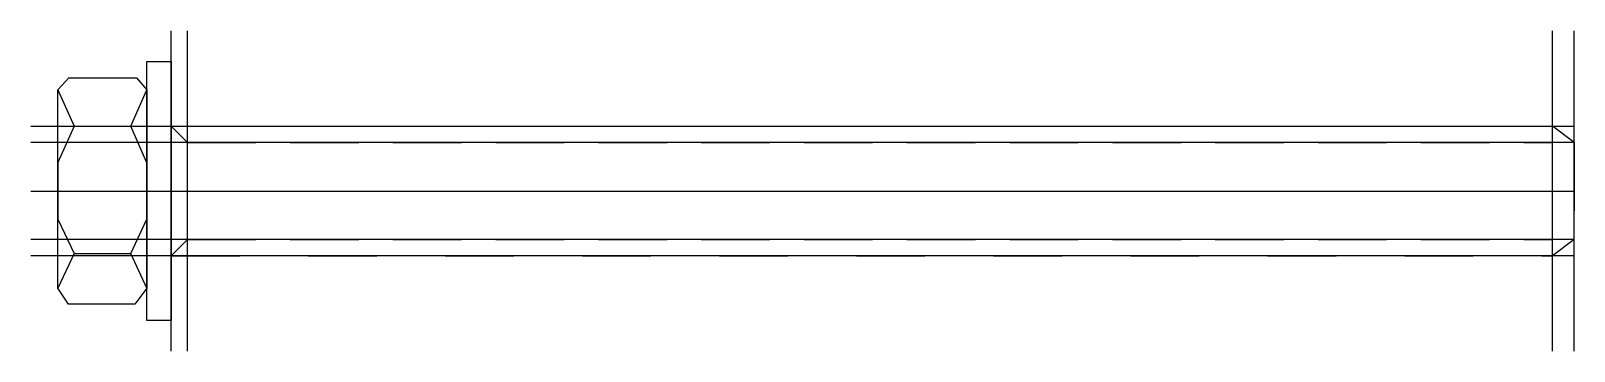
# Model space of a CAD drawing. Extents: x -13 to 130, y -15 to 15.
import ezdxf

# ---------------------------------------------------------------- set-up
doc = ezdxf.new("R2010")
doc.units = 0
doc.linetypes.add('DASHED', pattern=[12.7, 6.35, -6.35])
doc.linetypes.add('HIDDEN', pattern=[9.525, 6.35, -3.175])
doc.layers.get('0').update_dxf_attribs({"linetype": 'CONTINUOUS'})

msp = doc.modelspace()

# ---------------------------------------------------------------- linework, layer by layer
at = {"linetype": 'CONTINUOUS'}
for p, q in [((0, -14.86), (0, 14.86)), ((0, -14.86), (0, 14.86)), ((1.5, -14.86), (1.5, 14.86)), ((128, -14.86), (128, 14.86)), ((130, -14.86), (130, 14.86)), ((-2.25, 0), (-2.25, 12)), ((-2.25, 12), (0, 12)), ((0, 12), (0, -12)), ((-10.5, 9.38), (-9.47, 10.5)), ((-9.47, 10.5), (-3.22, 10.5)), ((-3.22, 10.5), (-2.25, 9.38)), ((-10.5, 9.38), (-9, 6)), ((-10.5, -9), (-10.5, 9.38)), ((-3.75, 6), (-2.25, 9.38)), ((-2.25, 9.38), (-2.25, 0)), ((-13, 6), (130, 6)), ((-9, 6), (-10.5, 2.63)), ((-9, 6), (-3.75, 6)), ((-2.25, 2.62), (-3.75, 6)), ((130, 4.5), (-13, 4.5)), ((-10.5, 2.63), (-10.5, -2.62)), ((-2.25, -2.62), (-2.25, 2.62)), ((-13, 0), (130, 0)), ((-2.25, -12), (-2.25, 0)), ((-2.25, 0), (-2.25, -9)), ((-10.5, -2.62), (-9, -5.81)), ((-3.75, -5.81), (-2.25, -2.62)), ((130, -4.5), (-13, -4.5)), ((130, -6), (-13, -6)), ((-9, -5.81), (-10.5, -9)), ((-9, -5.81), (-3.75, -5.81)), ((-2.25, -9), (-3.75, -5.81)), ((-9.52, -10.5), (-10.5, -9)), ((-2.25, -9), (-3.36, -10.5)), ((-3.36, -10.5), (-9.52, -10.5)), ((0, -12), (-2.25, -12))]:
    msp.add_line(p, q, dxfattribs=at)
at = {"linetype": 'DASHED'}
for p, q in [((0, 6), (128, 6)), ((130, 4.5), (128, 6)), ((128, -6), (128, 6)), ((130, 4.5), (130, -4.5)), ((130, -4.5), (128, -6)), ((0, -6), (128, -6))]:
    msp.add_line(p, q, dxfattribs=at)
at = {"linetype": 'HIDDEN'}
for p, q in [((0, 6), (1.5, 4.5)), ((0, 6), (0, -6)), ((1.5, 4.5), (128, 4.5)), ((0, -6), (1.5, -4.5)), ((1.5, -4.5), (128, -4.5))]:
    msp.add_line(p, q, dxfattribs=at)

doc.saveas('drawing.dxf')
